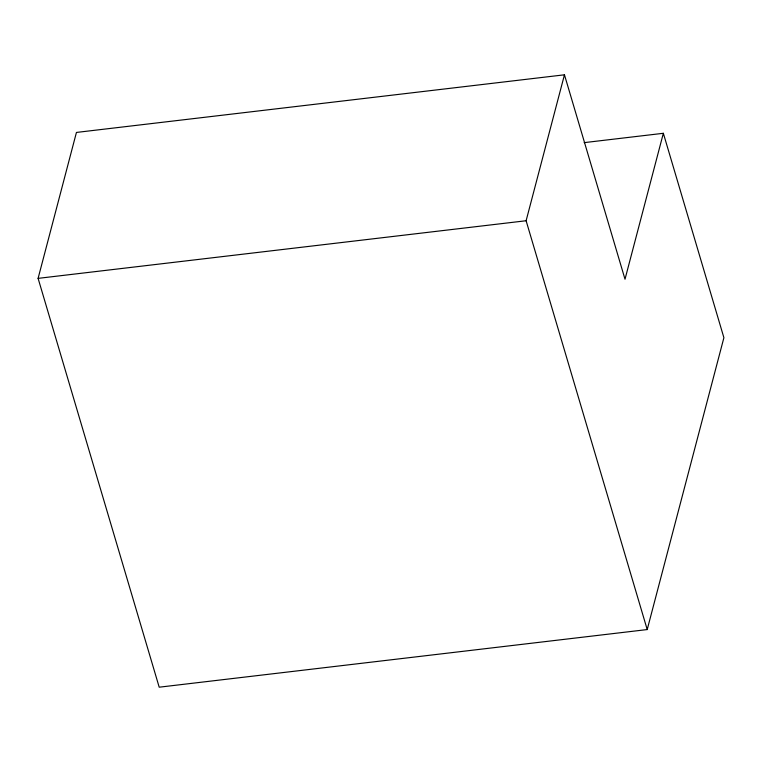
<?xml version="1.0" encoding="UTF-8"?>
<svg xmlns="http://www.w3.org/2000/svg" width="762" height="762" viewBox="0 0 762 762"><rect width="100%" height="100%" fill="white"/><g stroke="black" fill="none" stroke-linecap="round" stroke-linejoin="round"><path stroke-width="1.14" d="M663.35 133.293L723.9 337.699L647.214 629.564L159.201 687.191L38.1 278.368L76.438 132.436L564.461 74.809L625.011 279.225L663.35 133.293L584.178 142.637M647.214 629.564L526.113 220.742L564.461 74.809M38.1 278.368L526.113 220.742"/></g></svg>
